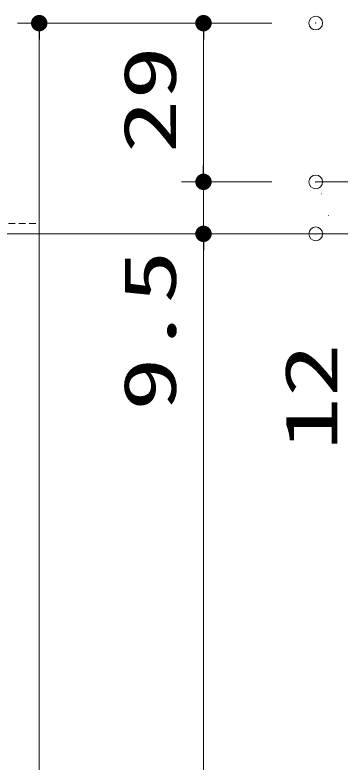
# Model space of a CAD drawing. Units: millimetres, scale not verified. Extents: x -1306 to 1306, y -607 to 607.
# Drawn here: x -853.1 to -793.8, y 302.1 to 438.6 of the extents above; entities that cross this region are included whole.
import ezdxf
from ezdxf.enums import TextEntityAlignment as Align

# ---------------------------------------------------------------- set-up
doc = ezdxf.new("R2010")
doc.units = ezdxf.units.MM
doc.header["$LTSCALE"] = 5
doc.header["$PDMODE"] = 32
doc.header["$PDSIZE"] = 2.5
doc.linetypes.add('USER2', pattern=[0.375, 0.25, -0.125])
for name, color, linetype, lineweight in [('0-1_線(黄)', 2, 'Continuous', 15), ('0-B_点線(水)', 4, 'USER2', 9), ('1-1_寸法線', 3, 'Continuous', 13), ('1-2_ハッチング', 6, 'Continuous', 9), ('1-4_DEFPOINTS', 7, 'Continuous', 5), ('1-5_0', 3, 'Continuous', 25)]:
    doc.layers.add(name, color=color, linetype=linetype, lineweight=lineweight)
doc.styles.add('ＭＳ ゴシック', font='')
doc.styles.get('ＭＳ ゴシック').set_extended_font_data('MS Gothic')

# ---------------------------------------------------------------- blocks, each defined once
blk = doc.blocks.new('_DOT')
at = {"layer": '1-5_0'}
blk.add_line((-2.5, 0), (-5, 0), dxfattribs=at)
for points in [[(0, 0), (-1.064, 2.262), (-0.773, 2.378)], [(0, 0), (-0.773, 2.378), (-0.468, 2.456)], [(0, 0), (-0.468, 2.456), (-0.157, 2.495)], [(0, 0), (-0.157, 2.495), (0.157, 2.495)], [(0, 0), (0.157, 2.495), (0.468, 2.456)], [(0, 0), (0.468, 2.456), (0.773, 2.378)], [(0, 0), (0.773, 2.378), (1.064, 2.262)], [(0, 0), (-2.5, 0), (-2.48, 0.313)], [(0, 0), (-2.48, -0.313), (-2.5, 0)], [(0, 0), (-2.48, 0.313), (-2.421, 0.622)], [(0, 0), (-2.421, -0.622), (-2.48, -0.313)], [(0, 0), (-2.421, 0.622), (-2.324, 0.92)], [(0, 0), (-2.324, -0.92), (-2.421, -0.622)], [(0, 0), (-2.324, 0.92), (-2.191, 1.204)], [(0, 0), (-2.191, -1.204), (-2.324, -0.92)], [(0, 0), (-2.191, 1.204), (-2.023, 1.469)], [(0, 0), (-2.023, -1.469), (-2.191, -1.204)], [(0, 0), (-2.023, 1.469), (-1.822, 1.711)], [(0, 0), (-1.822, -1.711), (-2.023, -1.469)], [(0, 0), (-1.822, 1.711), (-1.594, 1.926)], [(0, 0), (-1.594, -1.926), (-1.822, -1.711)], [(0, 0), (-1.594, 1.926), (-1.34, 2.111)], [(0, 0), (-1.34, -2.111), (-1.594, -1.926)], [(0, 0), (-1.34, 2.111), (-1.064, 2.262)], [(0, 0), (-1.064, -2.262), (-1.34, -2.111)], [(0, 0), (-0.773, -2.378), (-1.064, -2.262)], [(0, 0), (-0.468, -2.456), (-0.773, -2.378)], [(0, 0), (-0.157, -2.495), (-0.468, -2.456)], [(0, 0), (0.157, -2.495), (-0.157, -2.495)], [(0, 0), (1.064, 2.262), (1.34, 2.111)], [(0, 0), (1.34, 2.111), (1.594, 1.926)], [(0, 0), (1.594, 1.926), (1.822, 1.711)], [(0, 0), (1.822, 1.711), (2.023, 1.469)], [(0, 0), (2.023, 1.469), (2.191, 1.204)], [(0, 0), (2.191, 1.204), (2.324, 0.92)], [(0, 0), (2.324, 0.92), (2.421, 0.622)], [(0, 0), (2.421, 0.622), (2.48, 0.313)], [(0, 0), (2.48, 0.313), (2.5, 0)], [(0, 0), (0.468, -2.456), (0.157, -2.495)], [(0, 0), (0.773, -2.378), (0.468, -2.456)], [(0, 0), (1.064, -2.262), (0.773, -2.378)], [(0, 0), (1.34, -2.111), (1.064, -2.262)], [(0, 0), (1.594, -1.926), (1.34, -2.111)], [(0, 0), (1.822, -1.711), (1.594, -1.926)], [(0, 0), (2.023, -1.469), (1.822, -1.711)], [(0, 0), (2.191, -1.204), (2.023, -1.469)], [(0, 0), (2.324, -0.92), (2.191, -1.204)], [(0, 0), (2.421, -0.622), (2.324, -0.92)], [(0, 0), (2.48, -0.313), (2.421, -0.622)], [(0, 0), (2.5, 0), (2.48, -0.313)]]:
    blk.add_solid(points, dxfattribs=at)

msp = doc.modelspace()

# ---------------------------------------------------------------- linework, layer by layer
at = {"layer": '0-1_線(黄)'}
for p, q in [((-768.205, 408.148), (-798.205, 408.148)), ((-1240.573, 398.648), (-744.705, 398.648))]:
    msp.add_line(p, q, dxfattribs=at)
at = {"layer": '0-B_点線(水)'}
msp.add_line((-1240.573, 400.548), (-849.08, 400.548), dxfattribs=at)
at = {"layer": '1-1_寸法線'}
for p, q in [((-806.205, 437.148), (-852.705, 437.148)), ((-806.205, 437.148), (-822.705, 437.148)), ((-848.705, 434.148), (-848.705, -78.352)), ((-818.705, 434.148), (-818.705, 411.148)), ((-818.705, 411.148), (-818.705, 414.148)), ((-806.205, 408.148), (-822.705, 408.148)), ((-806.205, 408.148), (-822.705, 408.148)), ((-818.705, 408.148), (-818.705, 398.648)), ((-806.205, 398.648), (-822.705, 398.648)), ((-806.205, 398.648), (-822.705, 398.648)), ((-818.705, 395.648), (-818.705, -78.352)), ((-818.705, 395.648), (-818.705, 363.695))]:
    msp.add_line(p, q, dxfattribs=at)
at = {"layer": '1-2_ハッチング'}
for p, q in [((-797.236, 405.968), (-797.186, 405.968)), ((-795.91, 401.991), (-795.86, 401.991))]:
    msp.add_line(p, q, dxfattribs=at)
at = {"layer": '1-4_DEFPOINTS'}
for p in [(-798.205, 437.148), (-818.705, 408.148), (-798.205, 408.148), (-818.705, 398.648), (-798.205, 398.648)]:
    msp.add_point(p, dxfattribs=at)

# ---------------------------------------------------------------- block references
at = {"layer": '1-1_寸法線', "xscale": 0.6, "yscale": 0.6}
for p, rotation in [((-848.705, 437.148), 90), ((-818.705, 437.148), 90), ((-818.705, 408.148), 270), ((-818.705, 408.148), 270), ((-818.705, 398.648), 90), ((-818.705, 398.648), 90)]:
    msp.add_blockref('_DOT', p, dxfattribs=dict(at, rotation=rotation))

# ---------------------------------------------------------------- texts
at = {"layer": '1-1_寸法線', "style": 'ＭＳ ゴシック', "width": 1.5}
for s, p in [('29', (-820.854, 413.362)), ('9.5', (-820.854, 366.267)), ('12', (-791.399, 359.028))]:
    msp.add_text(s, height=9.604, rotation=90, dxfattribs=at).set_placement(p, align=Align.BOTTOM_LEFT)

doc.saveas('drawing.dxf')
